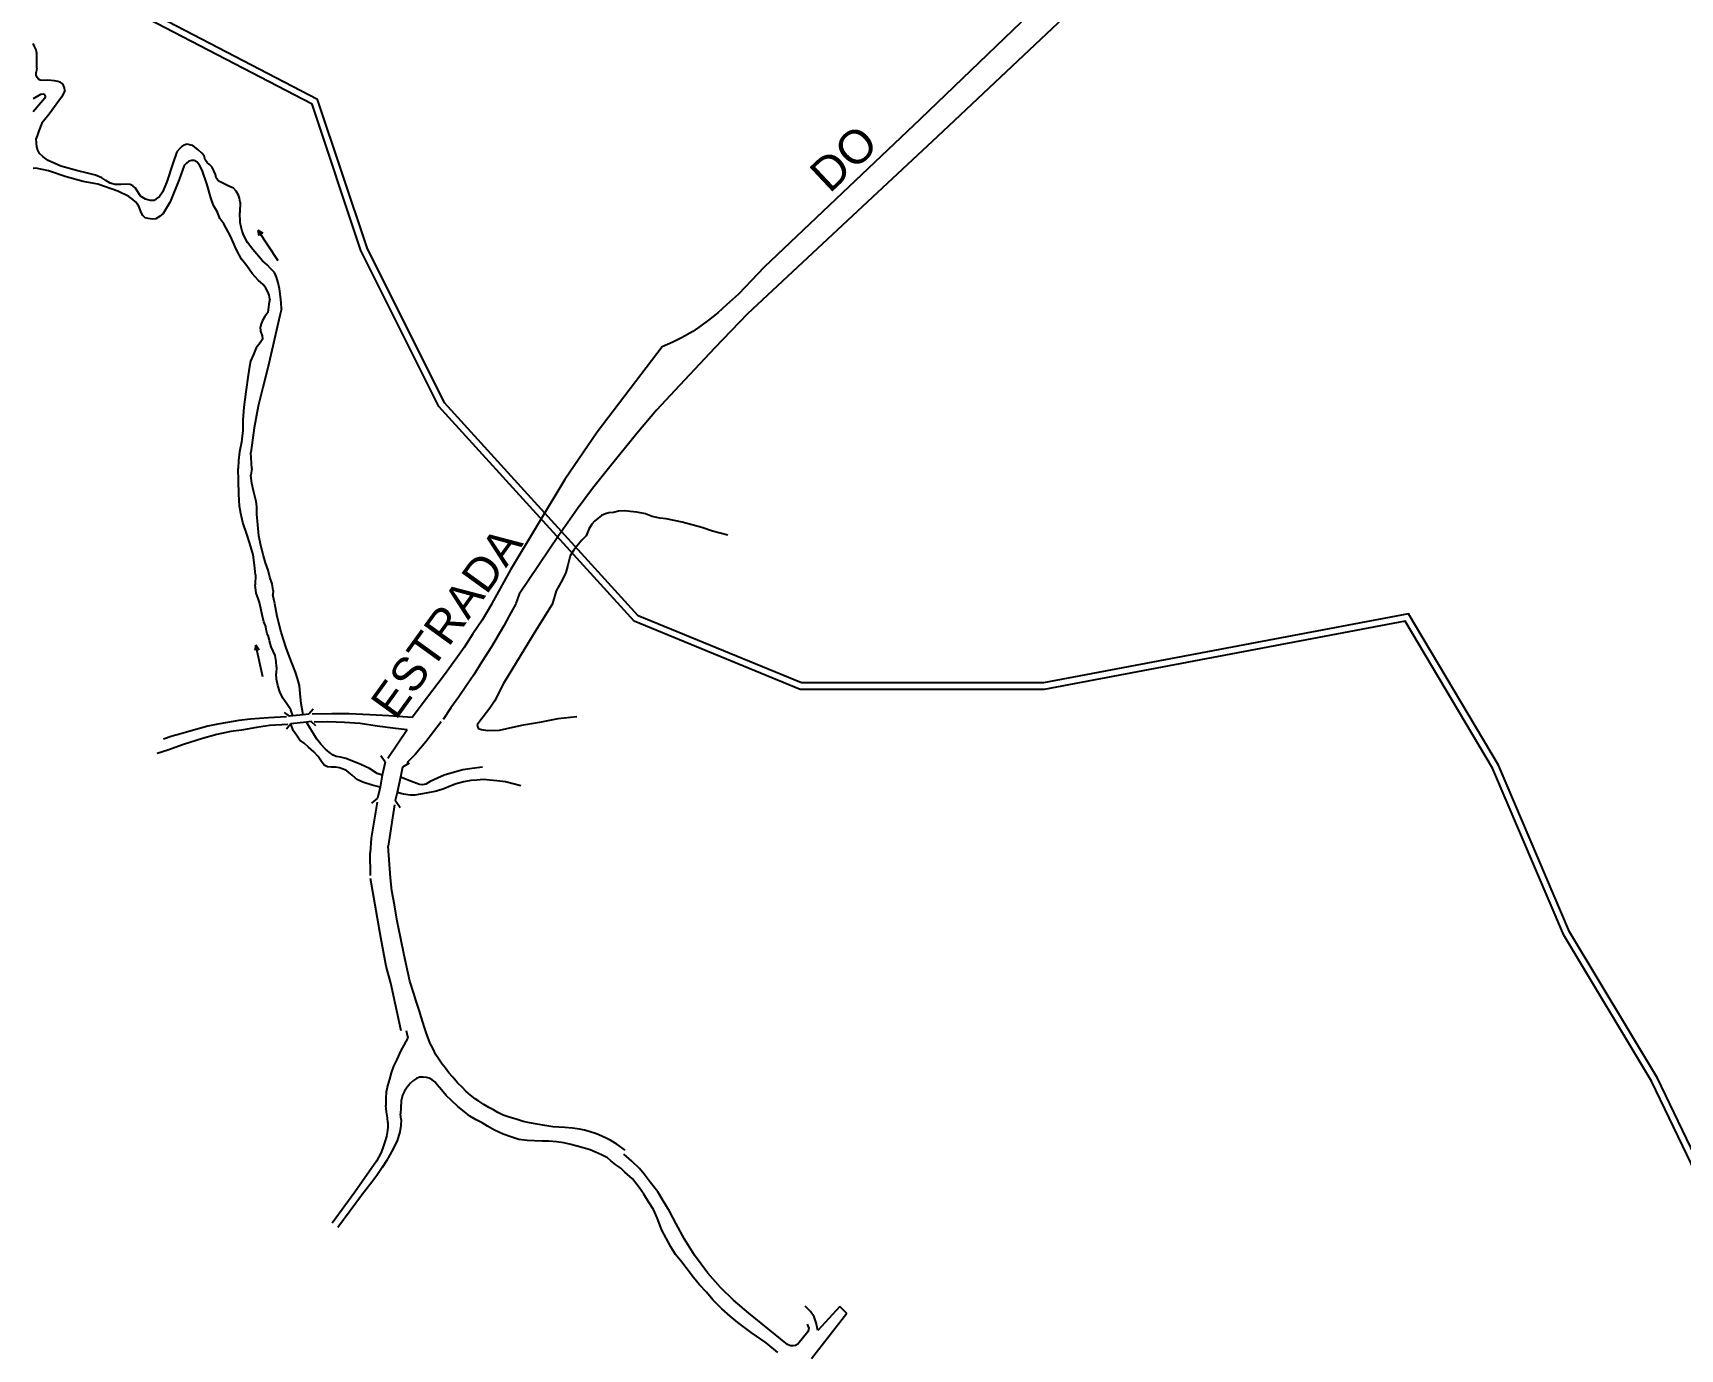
# Model space of a CAD drawing. Header units: millimetres. Extents: x 583 to 26013, y 350 to 21391.
# Drawn here: x 14091.2 to 14586.8, y 16659.7 to 17055.6 of the extents above; entities that cross this region are included whole.
import ezdxf

# ---------------------------------------------------------------- set-up
doc = ezdxf.new("R2010")
doc.units = ezdxf.units.MM
for name, color, linetype in [('105-QUADRAS_ESTRADAS', 80, 'Continuous'), ('110-CERCA_DE_ARAME', 10, 'Continuous'), ('115-PONTES_E_VIADUTO', 210, 'Continuous'), ('145-', 130, 'Continuous'), ('RIOS', 140, 'Continuous')]:
    doc.layers.add(name, color=color, linetype=linetype)
doc.styles.add('EU', font='arial.ttf', dxfattribs={"height": 10})

msp = doc.modelspace()

# ---------------------------------------------------------------- linework, layer by layer
at = {"layer": '105-QUADRAS_ESTRADAS', "color": 0, "linetype": 'Continuous'}
for p, q in [((14209.61551, 16855.40241), (14205.31551, 16849.70241)), ((14181.11551, 16850.80241), (14175.21551, 16850.70241)), ((14186.31551, 16850.80241), (14181.11551, 16850.80241)), ((14192.51551, 16850.50241), (14186.31551, 16850.80241)), ((14198.31551, 16850.20241), (14192.51551, 16850.50241)), ((14205.31551, 16849.70241), (14198.31551, 16850.20241)), ((14138.81551, 16845.70241), (14135.71551, 16844.80241)), ((14141.31551, 16846.40241), (14138.81551, 16845.70241)), ((14143.81551, 16847.10241), (14141.31551, 16846.40241)), ((14146.81551, 16847.70241), (14143.81551, 16847.10241)), ((14150.71551, 16845.50241), (14146.51551, 16844.60241)), ((14149.71551, 16848.20241), (14146.81551, 16847.70241)), ((14153.11551, 16848.80241), (14149.71551, 16848.20241)), ((14153.91551, 16845.90241), (14150.71551, 16845.50241)), ((14156.61551, 16849.20241), (14153.11551, 16848.80241)), ((14158.41551, 16846.70241), (14153.91551, 16845.90241)), ((14162.11551, 16849.60241), (14156.61551, 16849.20241)), ((14162.41551, 16847.30241), (14158.41551, 16846.70241)), ((14167.51551, 16849.90241), (14162.11551, 16849.60241)), ((14167.91551, 16847.60241), (14162.41551, 16847.30241)), ((14179.91551, 16848.40241), (14175.81551, 16848.30241)), ((14184.91551, 16848.20241), (14179.91551, 16848.40241)), ((14189.61551, 16847.90241), (14184.91551, 16848.20241)), ((14194.71551, 16847.10241), (14189.61551, 16847.90241)), ((14200.31551, 16846.40241), (14194.71551, 16847.10241)), ((14203.81551, 16846.00241), (14198.01551, 16837.30241)), ((14203.81551, 16846.00241), (14200.31551, 16846.40241)), ((14214.01551, 16848.40241), (14209.41551, 16842.40241)), ((14133.11551, 16844.10241), (14130.51551, 16843.20241)), ((14136.51551, 16841.60241), (14131.81551, 16839.90241)), ((14135.71551, 16844.80241), (14133.11551, 16844.10241)), ((14142.21551, 16843.40241), (14136.51551, 16841.60241)), ((14146.51551, 16844.60241), (14142.21551, 16843.40241)), ((14209.41551, 16842.40241), (14206.21551, 16838.50241)), ((14131.81551, 16839.90241), (14128.61551, 16838.80241)), ((14206.21551, 16838.50241), (14203.71551, 16836.00241)), ((14194.71551, 16824.20241), (14193.61551, 16817.60241)), ((14193.61551, 16817.60241), (14192.91551, 16813.40241)), ((14192.91551, 16813.40241), (14192.61551, 16809.00241)), ((14192.71551, 16802.20241), (14192.61551, 16809.00241)), ((14195.81551, 16783.50241), (14192.71551, 16801.20241)), ((14197.51551, 16774.90241), (14195.81551, 16783.50241)), ((14198.91551, 16769.80241), (14197.51551, 16774.90241)), ((14202.01551, 16755.40241), (14198.91551, 16769.80241)), ((14203.91551, 16753.10241), (14201.81551, 16749.30241)), ((14204.01551, 16753.60241), (14203.61551, 16755.40241)), ((14204.01551, 16753.60241), (14203.91551, 16753.10241)), ((14200.71551, 16746.80241), (14199.71551, 16744.80241)), ((14201.81551, 16749.30241), (14200.71551, 16746.80241)), ((14199.01551, 16742.80241), (14198.51551, 16740.90241)), ((14199.71551, 16744.80241), (14199.01551, 16742.80241)), ((14206.61551, 16741.10241), (14205.71551, 16740.50241)), ((14207.51551, 16741.50241), (14206.61551, 16741.10241)), ((14208.61551, 16741.50241), (14207.51551, 16741.50241)), ((14209.61551, 16741.40241), (14208.61551, 16741.50241)), ((14210.41551, 16741.20241), (14209.61551, 16741.40241)), ((14211.31551, 16740.70241), (14210.41551, 16741.20241)), ((14197.51551, 16737.00241), (14197.41551, 16735.20241)), ((14197.91551, 16738.90241), (14197.51551, 16737.00241)), ((14198.51551, 16740.90241), (14197.91551, 16738.90241)), ((14202.41551, 16736.10241), (14202.01551, 16734.40241)), ((14203.01551, 16737.30241), (14202.41551, 16736.10241)), ((14203.81551, 16738.50241), (14203.01551, 16737.30241)), ((14204.81551, 16739.70241), (14203.81551, 16738.50241)), ((14205.71551, 16740.50241), (14204.81551, 16739.70241)), ((14212.11551, 16740.10241), (14211.31551, 16740.70241)), ((14212.81551, 16739.20241), (14212.11551, 16740.10241)), ((14214.11551, 16737.70241), (14212.81551, 16739.20241)), ((14215.51551, 16736.00241), (14214.11551, 16737.70241)), ((14197.41551, 16735.20241), (14197.41551, 16733.00241)), ((14197.61551, 16731.10241), (14197.41551, 16733.00241)), ((14197.91551, 16729.30241), (14197.61551, 16731.10241)), ((14201.91551, 16732.30241), (14201.81551, 16730.50241)), ((14202.01551, 16734.40241), (14201.91551, 16732.30241)), ((14217.11551, 16734.50241), (14215.51551, 16736.00241)), ((14219.01551, 16732.70241), (14217.11551, 16734.50241)), ((14220.91551, 16731.20241), (14219.01551, 16732.70241)), ((14222.61551, 16729.80241), (14220.91551, 16731.20241)), ((14198.01551, 16726.30241), (14197.81551, 16724.80241)), ((14198.01551, 16727.80241), (14197.91551, 16729.30241)), ((14198.01551, 16727.80241), (14198.01551, 16726.30241)), ((14201.91551, 16726.90241), (14201.61551, 16725.00241)), ((14202.01551, 16728.80241), (14201.81551, 16730.50241)), ((14202.01551, 16728.80241), (14201.91551, 16726.90241)), ((14224.51551, 16728.70241), (14222.61551, 16729.80241)), ((14226.31551, 16727.70241), (14224.51551, 16728.70241)), ((14227.91551, 16726.70241), (14226.31551, 16727.70241)), ((14230.11551, 16725.50241), (14227.91551, 16726.70241)), ((14197.11551, 16722.00241), (14196.61551, 16720.50241)), ((14197.61551, 16723.60241), (14197.11551, 16722.00241)), ((14197.81551, 16724.80241), (14197.61551, 16723.60241)), ((14200.81551, 16722.30241), (14199.11551, 16719.00241)), ((14201.61551, 16725.00241), (14200.81551, 16722.30241)), ((14232.71551, 16724.30241), (14230.11551, 16725.50241)), ((14235.01551, 16723.50241), (14232.71551, 16724.30241)), ((14237.41551, 16722.70241), (14235.01551, 16723.50241)), ((14239.91551, 16722.40241), (14237.41551, 16722.70241)), ((14242.11551, 16722.30241), (14239.91551, 16722.40241)), ((14244.41551, 16722.20241), (14242.11551, 16722.30241)), ((14246.41551, 16722.20241), (14244.41551, 16722.20241)), ((14248.71551, 16722.00241), (14246.41551, 16722.20241)), ((14250.91551, 16721.70241), (14248.71551, 16722.00241)), ((14252.61551, 16721.30241), (14250.91551, 16721.70241)), ((14254.91551, 16720.70241), (14252.61551, 16721.30241)), ((14195.91551, 16718.80241), (14194.51551, 16716.20241)), ((14196.61551, 16720.50241), (14195.91551, 16718.80241)), ((14197.61551, 16716.30241), (14196.31551, 16714.30241)), ((14199.11551, 16719.00241), (14197.61551, 16716.30241)), ((14256.71551, 16720.20241), (14254.91551, 16720.70241)), ((14258.81551, 16719.60241), (14256.71551, 16720.20241)), ((14260.41551, 16718.90241), (14258.81551, 16719.60241)), ((14262.21551, 16718.10241), (14260.41551, 16718.90241)), ((14264.01551, 16717.20241), (14262.21551, 16718.10241)), ((14265.11551, 16716.30241), (14264.01551, 16717.20241)), ((14266.61551, 16715.10241), (14265.11551, 16716.30241)), ((14271.41551, 16716.20241), (14269.01551, 16718.30241)), ((14194.51551, 16716.20241), (14188.01551, 16706.90241)), ((14194.61551, 16711.90241), (14193.11551, 16709.90241)), ((14196.31551, 16714.30241), (14194.61551, 16711.90241)), ((14268.11551, 16714.10241), (14266.61551, 16715.10241)), ((14269.31551, 16712.90241), (14268.11551, 16714.10241)), ((14271.61551, 16710.90241), (14269.31551, 16712.90241)), ((14273.71551, 16714.00241), (14271.41551, 16716.20241)), ((14275.11551, 16712.30241), (14273.71551, 16714.00241)), ((14276.91551, 16709.90241), (14275.11551, 16712.30241)), ((14188.01551, 16706.90241), (14181.21551, 16697.60241)), ((14193.11551, 16709.90241), (14190.31551, 16706.30241)), ((14273.61551, 16708.30241), (14271.61551, 16710.90241)), ((14275.01551, 16706.30241), (14273.61551, 16708.30241)), ((14279.21551, 16707.00241), (14276.91551, 16709.90241)), ((14280.81551, 16704.30241), (14279.21551, 16707.00241)), ((14190.31551, 16706.30241), (14182.91551, 16696.30241)), ((14276.41551, 16704.00241), (14275.01551, 16706.30241)), ((14277.91551, 16701.70241), (14276.41551, 16704.00241)), ((14279.01551, 16699.20241), (14277.91551, 16701.70241)), ((14282.71551, 16701.20241), (14280.81551, 16704.30241)), ((14280.41551, 16695.50241), (14279.01551, 16699.20241)), ((14284.71551, 16697.40241), (14282.71551, 16701.20241)), ((14287.21551, 16692.80241), (14284.71551, 16697.40241)), ((14281.71551, 16693.10241), (14280.41551, 16695.50241)), ((14283.11551, 16690.40241), (14281.71551, 16693.10241)), ((14290.21551, 16687.90241), (14287.21551, 16692.80241)), ((14284.51551, 16688.10241), (14283.11551, 16690.40241)), ((14286.41551, 16685.80241), (14284.51551, 16688.10241)), ((14294.21551, 16682.50241), (14290.21551, 16687.90241)), ((14288.01551, 16683.70241), (14286.41551, 16685.80241)), ((14289.91551, 16681.20241), (14288.01551, 16683.70241)), ((14298.01551, 16678.20241), (14294.21551, 16682.50241)), ((14291.71551, 16679.00241), (14289.91551, 16681.20241)), ((14293.81551, 16676.80241), (14291.71551, 16679.00241)), ((14295.71551, 16674.50241), (14293.81551, 16676.80241)), ((14302.01551, 16674.40241), (14298.01551, 16678.20241)), ((14298.51551, 16671.80241), (14295.71551, 16674.50241)), ((14301.01551, 16669.60241), (14298.51551, 16671.80241)), ((14306.61551, 16670.50241), (14302.01551, 16674.40241)), ((14325.11551, 16671.00241), (14323.51551, 16672.60241)), ((14334.01551, 16672.50241), (14327.31551, 16665.30241)), ((14336.11551, 16670.40241), (14334.01551, 16672.50241)), ((14303.31551, 16667.70241), (14301.01551, 16669.60241)), ((14307.31551, 16664.70241), (14303.31551, 16667.70241)), ((14318.21551, 16661.10241), (14306.61551, 16670.50241)), ((14324.61551, 16666.20241), (14324.21551, 16667.20241)), ((14326.21551, 16669.40241), (14325.11551, 16671.00241)), ((14336.11551, 16670.40241), (14325.41551, 16656.80241)), ((14326.81551, 16667.60241), (14326.21551, 16669.40241)), ((14327.31551, 16665.30241), (14326.81551, 16667.60241)), ((14311.81551, 16661.60241), (14307.31551, 16664.70241)), ((14324.31551, 16664.90241), (14321.31551, 16661.20241)), ((14324.51551, 16665.50241), (14324.31551, 16664.90241)), ((14324.61551, 16666.20241), (14324.51551, 16665.50241)), ((14315.31551, 16658.70241), (14311.81551, 16661.60241)), ((14319.11551, 16660.70241), (14318.21551, 16661.10241)), ((14319.91551, 16660.70241), (14319.11551, 16660.70241)), ((14320.61551, 16660.80241), (14319.91551, 16660.70241)), ((14321.31551, 16661.20241), (14320.61551, 16660.80241))]:
    msp.add_line(p, q, dxfattribs=at)
at = {"layer": '110-CERCA_DE_ARAME', "color": 0, "linetype": 'Continuous'}
for p, q in [((14423.71551, 17081.30241), (14363.21551, 17024.40241)), ((14388.51551, 17058.80241), (14358.11551, 17029.70241)), ((14358.11551, 17029.70241), (14311.21551, 16985.10241)), ((14363.21551, 17024.40241), (14306.21551, 16971.10241)), ((14311.21551, 16985.10241), (14303.51551, 16977.00241)), ((14303.51551, 16977.00241), (14299.91551, 16973.80241)), ((14294.41551, 16969.20241), (14292.11551, 16967.50241)), ((14297.21551, 16971.40241), (14294.41551, 16969.20241)), ((14306.21551, 16971.10241), (14296.21551, 16960.80241)), ((14299.91551, 16973.80241), (14297.21551, 16971.40241)), ((14289.71551, 16965.80241), (14286.31551, 16963.90241)), ((14292.11551, 16967.50241), (14289.71551, 16965.80241)), ((14280.51551, 16961.20241), (14260.91551, 16935.50241)), ((14283.71551, 16962.60241), (14280.51551, 16961.20241)), ((14286.31551, 16963.90241), (14283.71551, 16962.60241)), ((14296.21551, 16960.80241), (14284.31551, 16948.00241)), ((14284.31551, 16948.00241), (14278.81551, 16942.10241)), ((14278.81551, 16942.10241), (14272.91551, 16935.10241)), ((14260.91551, 16935.50241), (14251.21551, 16921.30241)), ((14272.91551, 16935.10241), (14264.81551, 16925.10241)), ((14264.81551, 16925.10241), (14259.51551, 16918.60241)), ((14251.21551, 16921.30241), (14234.91551, 16894.10241)), ((14259.51551, 16918.60241), (14254.91551, 16912.30241)), ((14254.91551, 16912.30241), (14249.31551, 16904.30241)), ((14249.31551, 16904.30241), (14237.51551, 16886.80241)), ((14234.91551, 16894.10241), (14229.21551, 16884.00241)), ((14237.51551, 16886.80241), (14236.51551, 16884.00241)), ((14229.21551, 16883.90241), (14226.31551, 16879.00241)), ((14229.21551, 16884.00241), (14229.21551, 16884.00241)), ((14234.51551, 16880.30241), (14232.91551, 16877.30241)), ((14236.51551, 16883.90241), (14234.51551, 16880.30241)), ((14236.51551, 16884.00241), (14236.51551, 16884.00241)), ((14226.31551, 16879.00241), (14223.51551, 16874.80241)), ((14232.91551, 16877.30241), (14229.11551, 16870.90241)), ((14220.91551, 16870.70241), (14218.41551, 16867.20241)), ((14223.51551, 16874.80241), (14220.91551, 16870.70241)), ((14229.11551, 16870.90241), (14226.21551, 16866.40241)), ((14218.41551, 16867.20241), (14215.01551, 16862.50241)), ((14226.21551, 16866.40241), (14223.81551, 16862.50241)), ((14215.01551, 16862.50241), (14209.61551, 16855.40241)), ((14223.81551, 16862.50241), (14221.61551, 16859.30241)), ((14219.31551, 16855.90241), (14216.91551, 16852.60241)), ((14221.61551, 16859.30241), (14219.31551, 16855.90241)), ((14216.91551, 16852.60241), (14214.61551, 16849.10241)), ((14200.01551, 16823.40241), (14198.11551, 16811.00241)), ((14198.81551, 16801.40241), (14198.11551, 16811.00241)), ((14199.21551, 16797.50241), (14198.81551, 16801.40241)), ((14200.01551, 16793.30241), (14199.21551, 16797.50241)), ((14200.81551, 16788.40241), (14200.01551, 16793.30241)), ((14201.81551, 16783.60241), (14200.81551, 16788.40241)), ((14202.91551, 16778.20241), (14201.81551, 16783.60241)), ((14204.61551, 16770.40241), (14202.91551, 16778.20241)), ((14205.81551, 16766.70241), (14204.61551, 16770.40241)), ((14206.51551, 16764.30241), (14205.81551, 16766.70241)), ((14207.41551, 16761.60241), (14206.51551, 16764.30241)), ((14208.11551, 16759.30241), (14207.41551, 16761.60241)), ((14208.91551, 16756.70241), (14208.11551, 16759.30241)), ((14209.71551, 16754.30241), (14208.91551, 16756.70241)), ((14210.71551, 16751.60241), (14209.71551, 16754.30241)), ((14211.51551, 16750.20241), (14210.71551, 16751.60241)), ((14212.41551, 16748.20241), (14211.51551, 16750.20241)), ((14213.31551, 16746.90241), (14212.41551, 16748.20241)), ((14214.31551, 16745.40241), (14213.31551, 16746.90241)), ((14215.31551, 16744.20241), (14214.31551, 16745.40241)), ((14216.31551, 16742.80241), (14215.31551, 16744.20241)), ((14217.51551, 16741.50241), (14216.31551, 16742.80241)), ((14218.91551, 16739.80241), (14217.51551, 16741.50241)), ((14220.41551, 16738.40241), (14218.91551, 16739.80241)), ((14221.41551, 16737.30241), (14220.41551, 16738.40241)), ((14222.81551, 16736.10241), (14221.41551, 16737.30241)), ((14224.21551, 16735.00241), (14222.81551, 16736.10241)), ((14225.31551, 16734.30241), (14224.21551, 16735.00241)), ((14226.81551, 16733.30241), (14225.31551, 16734.30241)), ((14228.31551, 16732.40241), (14226.81551, 16733.30241)), ((14229.71551, 16731.70241), (14228.31551, 16732.40241)), ((14231.11551, 16730.90241), (14229.71551, 16731.70241)), ((14232.71551, 16730.10241), (14231.11551, 16730.90241)), ((14234.81551, 16729.40241), (14232.71551, 16730.10241)), ((14236.61551, 16728.90241), (14234.81551, 16729.40241)), ((14238.71551, 16728.20241), (14236.61551, 16728.90241)), ((14240.61551, 16727.70241), (14238.71551, 16728.20241)), ((14242.91551, 16727.30241), (14240.61551, 16727.70241)), ((14245.21551, 16726.90241), (14242.91551, 16727.30241)), ((14247.61551, 16726.50241), (14245.21551, 16726.90241)), ((14249.41551, 16726.40241), (14247.61551, 16726.50241)), ((14251.21551, 16726.30241), (14249.41551, 16726.40241)), ((14253.51551, 16726.10241), (14251.21551, 16726.30241)), ((14255.61551, 16725.80241), (14253.51551, 16726.10241)), ((14257.11551, 16725.50241), (14255.61551, 16725.80241)), ((14258.81551, 16725.00241), (14257.11551, 16725.50241)), ((14260.71551, 16724.40241), (14258.81551, 16725.00241)), ((14262.31551, 16723.70241), (14260.71551, 16724.40241)), ((14263.81551, 16723.00241), (14262.31551, 16723.70241)), ((14265.11551, 16722.40241), (14263.81551, 16723.00241)), ((14266.91551, 16721.30241), (14265.11551, 16722.40241)), ((14269.41551, 16719.50241), (14266.91551, 16721.30241))]:
    msp.add_line(p, q, dxfattribs=at)
at = {"layer": '115-PONTES_E_VIADUTO', "color": 0, "linetype": 'Continuous'}
for p, q in [((14168.41551, 16850.10241), (14166.91551, 16851.20241)), ((14169.41551, 16850.20241), (14168.41551, 16850.10241)), ((14172.51551, 16850.50241), (14169.41551, 16850.20241)), ((14174.21551, 16850.70241), (14172.51551, 16850.50241)), ((14175.51551, 16852.20241), (14174.21551, 16850.70241)), ((14168.81551, 16847.80241), (14167.51551, 16846.20241)), ((14173.51551, 16848.30241), (14168.81551, 16847.80241)), ((14174.91551, 16848.50241), (14173.51551, 16848.30241)), ((14176.31551, 16847.20241), (14174.91551, 16848.50241)), ((14197.21551, 16836.20241), (14195.81551, 16838.10241)), ((14197.21551, 16836.20241), (14196.31551, 16832.30241)), ((14204.41551, 16835.90241), (14202.41551, 16834.70241)), ((14196.31551, 16832.30241), (14195.61551, 16828.70241)), ((14201.81551, 16831.70241), (14200.81551, 16827.10241)), ((14202.41551, 16834.70241), (14201.81551, 16831.70241)), ((14194.81551, 16825.40241), (14193.01551, 16823.90241)), ((14195.61551, 16828.70241), (14194.81551, 16825.40241)), ((14200.81551, 16827.10241), (14200.21551, 16824.70241)), ((14201.71551, 16822.50241), (14200.21551, 16824.70241))]:
    msp.add_line(p, q, dxfattribs=at)
at = {"layer": '145-', "color": 0, "linetype": 'Continuous'}
for p, q in [((14091.21551, 17052.40241), (14091.21551, 17052.40241)), ((14091.61551, 17051.50241), (14091.21551, 17052.40241)), ((14092.11551, 17050.50241), (14091.61551, 17051.50241)), ((14092.31551, 17049.40241), (14092.11551, 17050.50241)), ((14092.31551, 17045.00241), (14092.31551, 17049.40241)), ((14092.31551, 17045.00241), (14092.11551, 17043.80241)), ((14092.11551, 17042.90241), (14092.11551, 17043.80241)), ((14092.41551, 17042.20241), (14092.11551, 17042.90241)), ((14092.81551, 17041.70241), (14092.41551, 17042.20241)), ((14093.31551, 17041.40241), (14092.81551, 17041.70241)), ((14094.31551, 17041.30241), (14093.31551, 17041.40241)), ((14095.71551, 17041.40241), (14094.31551, 17041.30241)), ((14097.71551, 17041.20241), (14095.71551, 17041.40241)), ((14098.71551, 17041.00241), (14097.71551, 17041.20241)), ((14099.41551, 17040.80241), (14098.71551, 17041.00241)), ((14100.01551, 17040.40241), (14099.41551, 17040.80241)), ((14100.41551, 17039.80241), (14100.01551, 17040.40241)), ((14100.71551, 17039.10241), (14100.41551, 17039.80241)), ((14100.81551, 17038.30241), (14100.71551, 17039.10241)), ((14093.41551, 17037.10241), (14091.21551, 17035.80241)), ((14091.21551, 17035.80241), (14091.21551, 17035.80241)), ((14094.21551, 17035.30241), (14091.21551, 17031.90241)), ((14094.31551, 17037.20241), (14093.41551, 17037.10241)), ((14094.71551, 17035.90241), (14094.21551, 17035.30241)), ((14094.81551, 17037.00241), (14094.31551, 17037.20241)), ((14095.01551, 17036.60241), (14094.71551, 17035.90241)), ((14095.01551, 17036.60241), (14094.81551, 17037.00241)), ((14099.81551, 17036.30241), (14096.11551, 17031.20241)), ((14100.31551, 17037.20241), (14099.81551, 17036.30241)), ((14100.81551, 17038.30241), (14100.31551, 17037.20241)), ((14091.21551, 17031.90241), (14091.21551, 17031.90241)), ((14093.91551, 17028.50241), (14092.91551, 17026.20241)), ((14096.11551, 17031.20241), (14093.91551, 17028.50241)), ((14092.51551, 17025.00241), (14092.11551, 17023.80241)), ((14092.21551, 17022.40241), (14092.11551, 17023.80241)), ((14092.91551, 17026.20241), (14092.51551, 17025.00241)), ((14092.31551, 17021.30241), (14092.21551, 17022.40241)), ((14092.61551, 17020.30241), (14092.31551, 17021.30241)), ((14093.11551, 17019.30241), (14092.61551, 17020.30241)), ((14094.31551, 17018.30241), (14093.11551, 17019.30241)), ((14134.51551, 17019.80241), (14133.31551, 17016.30241)), ((14135.41551, 17020.80241), (14134.51551, 17019.80241)), ((14136.01551, 17021.40241), (14135.41551, 17020.80241)), ((14136.71551, 17021.80241), (14136.01551, 17021.40241)), ((14137.61551, 17022.10241), (14136.71551, 17021.80241)), ((14138.31551, 17021.90241), (14137.61551, 17022.10241)), ((14139.31551, 17021.70241), (14138.31551, 17021.90241)), ((14140.91551, 17020.40241), (14139.31551, 17021.70241)), ((14142.01551, 17019.40241), (14140.91551, 17020.40241)), ((14142.71551, 17018.60241), (14142.01551, 17019.40241)), ((14143.01551, 17017.40241), (14142.71551, 17018.60241)), ((14092.01551, 17014.90241), (14091.21551, 17014.80241)), ((14091.21551, 17014.80241), (14091.21551, 17014.80241)), ((14095.91551, 17014.10241), (14092.01551, 17014.90241)), ((14095.81551, 17017.20241), (14094.31551, 17018.30241)), ((14099.61551, 17015.50241), (14095.81551, 17017.20241)), ((14101.21551, 17012.30241), (14095.91551, 17014.10241)), ((14104.71551, 17014.10241), (14099.61551, 17015.50241)), ((14107.61551, 17013.40241), (14104.71551, 17014.10241)), ((14133.31551, 17016.30241), (14131.51551, 17010.80241)), ((14136.71551, 17015.70241), (14135.21551, 17011.50241)), ((14137.41551, 17016.40241), (14136.71551, 17015.70241)), ((14138.11551, 17017.00241), (14137.41551, 17016.40241)), ((14138.91551, 17017.20241), (14138.11551, 17017.00241)), ((14139.71551, 17017.20241), (14138.91551, 17017.20241)), ((14140.61551, 17016.70241), (14139.71551, 17017.20241)), ((14141.31551, 17015.80241), (14140.61551, 17016.70241)), ((14142.11551, 17014.30241), (14141.31551, 17015.80241)), ((14143.61551, 17009.90241), (14142.11551, 17014.30241)), ((14143.61551, 17016.60241), (14143.01551, 17017.40241)), ((14144.31551, 17016.00241), (14143.61551, 17016.60241)), ((14145.11551, 17015.20241), (14144.31551, 17016.00241)), ((14146.11551, 17013.00241), (14145.11551, 17015.20241)), ((14106.31551, 17010.90241), (14101.21551, 17012.30241)), ((14110.71551, 17010.10241), (14106.31551, 17010.90241)), ((14110.01551, 17012.80241), (14107.61551, 17013.40241)), ((14111.91551, 17012.00241), (14110.01551, 17012.80241)), ((14116.71551, 17008.00241), (14110.71551, 17010.10241)), ((14113.11551, 17011.20241), (14111.91551, 17012.00241)), ((14114.41551, 17010.40241), (14113.11551, 17011.20241)), ((14115.91551, 17010.00241), (14114.41551, 17010.40241)), ((14117.71551, 17010.00241), (14115.91551, 17010.00241)), ((14119.31551, 17010.10241), (14117.71551, 17010.00241)), ((14120.41551, 17010.00241), (14119.31551, 17010.10241)), ((14121.21551, 17009.60241), (14120.41551, 17010.00241)), ((14122.01551, 17008.90241), (14121.21551, 17009.60241)), ((14122.71551, 17007.80241), (14122.01551, 17008.90241)), ((14131.51551, 17010.80241), (14130.21551, 17007.70241)), ((14135.21551, 17011.50241), (14132.51551, 17004.80241)), ((14144.71551, 17006.00241), (14143.61551, 17009.90241)), ((14146.31551, 17012.00241), (14146.11551, 17013.00241)), ((14146.81551, 17011.30241), (14146.31551, 17012.00241)), ((14147.31551, 17010.90241), (14146.81551, 17011.30241)), ((14150.11551, 17009.50241), (14147.31551, 17010.90241)), ((14151.51551, 17008.90241), (14150.11551, 17009.50241)), ((14152.31551, 17008.00241), (14151.51551, 17008.90241)), ((14120.01551, 17006.40241), (14116.71551, 17008.00241)), ((14121.21551, 17005.50241), (14120.01551, 17006.40241)), ((14122.01551, 17004.80241), (14121.21551, 17005.50241)), ((14122.61551, 17004.10241), (14122.01551, 17004.80241)), ((14123.11551, 17003.30241), (14122.61551, 17004.10241)), ((14123.51551, 17006.50241), (14122.71551, 17007.80241)), ((14125.01551, 17005.60241), (14123.51551, 17006.50241)), ((14126.41551, 17005.20241), (14125.01551, 17005.60241)), ((14127.61551, 17005.20241), (14126.41551, 17005.20241)), ((14128.31551, 17005.70241), (14127.61551, 17005.20241)), ((14129.31551, 17006.40241), (14128.31551, 17005.70241)), ((14130.21551, 17007.70241), (14129.31551, 17006.40241)), ((14132.51551, 17004.80241), (14130.41551, 17001.30241)), ((14145.51551, 17003.70241), (14144.71551, 17006.00241)), ((14146.71551, 17001.70241), (14145.51551, 17003.70241)), ((14153.01551, 17006.80241), (14152.31551, 17008.00241)), ((14153.31551, 17005.90241), (14153.01551, 17006.80241)), ((14153.51551, 17004.70241), (14153.31551, 17005.90241)), ((14153.51551, 17004.70241), (14153.41551, 17001.60241)), ((14123.41551, 17002.40241), (14123.11551, 17003.30241)), ((14123.81551, 17001.40241), (14123.41551, 17002.40241)), ((14124.21551, 17000.70241), (14123.81551, 17001.40241)), ((14124.91551, 17000.00241), (14124.21551, 17000.70241)), ((14125.81551, 16999.80241), (14124.91551, 17000.00241)), ((14127.01551, 16999.60241), (14125.81551, 16999.80241)), ((14128.21551, 16999.70241), (14127.01551, 16999.60241)), ((14129.31551, 17000.40241), (14128.21551, 16999.70241)), ((14130.41551, 17001.30241), (14129.31551, 17000.40241)), ((14147.41551, 16999.80241), (14146.71551, 17001.70241)), ((14148.61551, 16998.20241), (14147.41551, 16999.80241)), ((14153.51551, 16998.60241), (14153.41551, 17001.60241)), ((14150.61551, 16994.50241), (14148.61551, 16998.20241)), ((14152.41551, 16990.40241), (14150.61551, 16994.50241)), ((14153.81551, 16997.20241), (14153.51551, 16998.60241)), ((14154.11551, 16996.00241), (14153.81551, 16997.20241)), ((14154.61551, 16994.70241), (14154.11551, 16996.00241)), ((14155.71551, 16992.60241), (14154.61551, 16994.70241)), ((14165.01551, 16987.00241), (14158.91551, 16996.20241)), ((14159.21551, 16994.60241), (14158.91551, 16996.20241)), ((14160.41551, 16995.30241), (14158.91551, 16996.20241)), ((14153.91551, 16987.60241), (14152.41551, 16990.40241)), ((14157.31551, 16990.50241), (14155.71551, 16992.60241)), ((14160.21551, 16987.00241), (14157.31551, 16990.50241)), ((14155.51551, 16985.50241), (14153.91551, 16987.60241)), ((14157.11551, 16983.20241), (14155.51551, 16985.50241)), ((14161.61551, 16985.80241), (14160.21551, 16987.00241)), ((14162.81551, 16984.60241), (14161.61551, 16985.80241)), ((14163.91551, 16983.50241), (14162.81551, 16984.60241)), ((14158.91551, 16981.20241), (14157.11551, 16983.20241)), ((14160.41551, 16979.90241), (14158.91551, 16981.20241)), ((14161.21551, 16978.80241), (14160.41551, 16979.90241)), ((14164.51551, 16982.10241), (14163.91551, 16983.50241)), ((14165.01551, 16980.40241), (14164.51551, 16982.10241)), ((14165.41551, 16978.60241), (14165.01551, 16980.40241)), ((14161.81551, 16977.70241), (14161.21551, 16978.80241)), ((14162.31551, 16976.70241), (14161.81551, 16977.70241)), ((14162.21551, 16974.00241), (14161.81551, 16971.50241)), ((14162.51551, 16975.50241), (14162.21551, 16974.00241)), ((14162.51551, 16975.50241), (14162.31551, 16976.70241)), ((14165.71551, 16976.30241), (14165.41551, 16978.60241)), ((14165.91551, 16974.40241), (14165.71551, 16976.30241)), ((14166.01551, 16972.60241), (14165.91551, 16974.40241)), ((14160.21551, 16969.10241), (14159.81551, 16968.10241)), ((14160.91551, 16970.30241), (14160.21551, 16969.10241)), ((14161.81551, 16971.50241), (14160.91551, 16970.30241)), ((14165.51551, 16970.60241), (14165.01551, 16968.40241)), ((14166.01551, 16972.60241), (14165.51551, 16970.60241)), ((14159.81551, 16968.10241), (14159.61551, 16967.20241)), ((14159.71551, 16965.90241), (14159.61551, 16967.20241)), ((14160.21551, 16964.50241), (14159.71551, 16965.90241)), ((14160.31551, 16963.60241), (14160.21551, 16964.50241)), ((14165.01551, 16968.40241), (14161.91551, 16955.30241)), ((14158.31551, 16960.90241), (14157.51551, 16958.90241)), ((14159.51551, 16962.40241), (14158.31551, 16960.90241)), ((14160.31551, 16963.60241), (14159.51551, 16962.40241)), ((14156.31551, 16955.30241), (14155.91551, 16952.70241)), ((14156.61551, 16956.90241), (14156.31551, 16955.30241)), ((14157.51551, 16958.90241), (14156.61551, 16956.90241)), ((14161.91551, 16955.30241), (14160.31551, 16948.90241)), ((14155.91551, 16952.70241), (14155.21551, 16947.60241)), ((14155.21551, 16947.60241), (14154.61551, 16943.00241)), ((14160.31551, 16948.90241), (14158.91551, 16943.30241)), ((14154.61551, 16943.00241), (14154.31551, 16939.10241)), ((14158.91551, 16943.30241), (14157.71551, 16936.80241)), ((14154.31551, 16936.00241), (14153.91551, 16932.50241)), ((14154.31551, 16939.10241), (14154.31551, 16936.00241)), ((14157.71551, 16936.80241), (14156.71551, 16929.40241)), ((14153.31551, 16929.60241), (14153.01551, 16927.00241)), ((14153.91551, 16932.50241), (14153.31551, 16929.60241)), ((14157.01551, 16924.60241), (14156.71551, 16929.40241)), ((14153.01551, 16927.00241), (14152.91551, 16924.60241)), ((14153.01551, 16921.00241), (14152.91551, 16924.60241)), ((14157.01551, 16924.60241), (14156.71551, 16922.60241)), ((14153.11551, 16916.90241), (14153.01551, 16921.00241)), ((14157.01551, 16920.10241), (14156.71551, 16922.60241)), ((14157.61551, 16917.50241), (14157.01551, 16920.10241)), ((14153.31551, 16913.30241), (14153.11551, 16916.90241)), ((14158.31551, 16914.70241), (14157.61551, 16917.50241)), ((14158.51551, 16913.20241), (14158.31551, 16914.70241)), ((14153.71551, 16911.00241), (14153.31551, 16913.30241)), ((14154.31551, 16908.30241), (14153.71551, 16911.00241)), ((14158.51551, 16910.80241), (14158.51551, 16913.20241)), ((14158.81551, 16907.60241), (14158.51551, 16910.80241)), ((14261.21551, 16909.60241), (14260.11551, 16908.70241)), ((14262.21551, 16910.40241), (14261.21551, 16909.60241)), ((14263.41551, 16910.90241), (14262.21551, 16910.40241)), ((14264.51551, 16911.20241), (14263.41551, 16910.90241)), ((14265.91551, 16911.30241), (14264.51551, 16911.20241)), ((14267.41551, 16911.70241), (14265.91551, 16911.30241)), ((14269.31551, 16911.80241), (14267.41551, 16911.70241)), ((14270.91551, 16911.60241), (14269.31551, 16911.80241)), ((14272.91551, 16911.40241), (14270.91551, 16911.60241)), ((14275.51551, 16910.90241), (14272.91551, 16911.40241)), ((14277.51551, 16910.10241), (14275.51551, 16910.90241)), ((14279.81551, 16909.60241), (14277.51551, 16910.10241)), ((14281.71551, 16909.40241), (14279.81551, 16909.60241)), ((14155.51551, 16904.80241), (14154.31551, 16908.30241)), ((14156.41551, 16902.00241), (14155.51551, 16904.80241)), ((14159.11551, 16904.30241), (14158.81551, 16907.60241)), ((14258.41551, 16906.30241), (14257.61551, 16904.30241)), ((14259.31551, 16907.80241), (14258.41551, 16906.30241)), ((14260.11551, 16908.70241), (14259.31551, 16907.80241)), ((14286.51551, 16908.40241), (14281.71551, 16909.40241)), ((14292.41551, 16906.80241), (14286.51551, 16908.40241)), ((14295.61551, 16905.70241), (14292.41551, 16906.80241)), ((14300.31551, 16904.50241), (14295.61551, 16905.70241)), ((14157.41551, 16898.60241), (14156.41551, 16902.00241)), ((14159.71551, 16901.40241), (14159.11551, 16904.30241)), ((14160.51551, 16898.30241), (14159.71551, 16901.40241)), ((14253.81551, 16899.90241), (14252.81551, 16898.30241)), ((14254.81551, 16901.20241), (14253.81551, 16899.90241)), ((14256.31551, 16903.00241), (14254.81551, 16901.20241)), ((14257.61551, 16904.30241), (14256.31551, 16903.00241)), ((14157.81551, 16895.50241), (14157.41551, 16898.60241)), ((14158.11551, 16892.60241), (14157.81551, 16895.50241)), ((14161.11551, 16896.20241), (14160.51551, 16898.30241)), ((14161.91551, 16894.00241), (14161.11551, 16896.20241)), ((14252.11551, 16895.50241), (14251.51551, 16893.30241)), ((14252.81551, 16898.30241), (14252.11551, 16895.50241)), ((14158.11551, 16892.60241), (14158.01551, 16889.60241)), ((14162.51551, 16891.90241), (14161.91551, 16894.00241)), ((14163.21551, 16889.90241), (14162.51551, 16891.90241)), ((14163.51551, 16887.90241), (14163.21551, 16889.90241)), ((14250.41551, 16891.00241), (14248.61551, 16887.80241)), ((14251.51551, 16893.30241), (14250.41551, 16891.00241)), ((14158.31551, 16887.10241), (14158.01551, 16889.60241)), ((14158.91551, 16885.50241), (14158.31551, 16887.10241)), ((14159.41551, 16884.00241), (14158.91551, 16885.50241)), ((14163.51551, 16887.90241), (14163.41551, 16886.60241)), ((14164.01551, 16884.00241), (14163.41551, 16886.60241)), ((14248.61551, 16887.80241), (14247.51551, 16884.00241)), ((14159.41551, 16884.00241), (14159.41551, 16884.00241)), ((14160.11551, 16880.60241), (14159.41551, 16883.90241)), ((14160.61551, 16878.50241), (14160.11551, 16880.60241)), ((14164.01551, 16884.00241), (14164.01551, 16884.00241)), ((14164.71551, 16880.10241), (14164.01551, 16883.90241)), ((14165.91551, 16875.30241), (14164.71551, 16880.10241)), ((14247.51551, 16883.90241), (14242.81551, 16876.40241)), ((14247.51551, 16884.00241), (14247.51551, 16884.00241)), ((14161.21551, 16877.10241), (14160.61551, 16878.50241)), ((14161.31551, 16876.20241), (14161.21551, 16877.10241)), ((14161.61551, 16874.90241), (14161.31551, 16876.20241)), ((14162.11551, 16874.00241), (14161.61551, 16874.90241)), ((14167.41551, 16870.60241), (14165.91551, 16875.30241)), ((14242.81551, 16876.40241), (14232.81551, 16859.90241)), ((14158.21551, 16871.40241), (14157.91551, 16869.80241)), ((14160.31551, 16861.90241), (14158.21551, 16871.40241)), ((14159.21551, 16869.90241), (14158.21551, 16871.40241)), ((14162.41551, 16872.70241), (14162.11551, 16874.00241)), ((14162.91551, 16870.90241), (14162.41551, 16872.70241)), ((14164.11551, 16868.30241), (14162.91551, 16870.90241)), ((14168.41551, 16867.90241), (14167.41551, 16870.60241)), ((14164.41551, 16866.50241), (14164.11551, 16868.30241)), ((14164.51551, 16864.90241), (14164.41551, 16866.50241)), ((14169.31551, 16865.60241), (14168.41551, 16867.90241)), ((14170.21551, 16863.30241), (14169.31551, 16865.60241)), ((14164.51551, 16864.90241), (14164.41551, 16862.90241)), ((14164.51551, 16861.20241), (14164.41551, 16862.90241)), ((14164.91551, 16859.30241), (14164.51551, 16861.20241)), ((14170.81551, 16861.40241), (14170.21551, 16863.30241)), ((14171.41551, 16859.30241), (14170.81551, 16861.40241)), ((14165.51551, 16857.40241), (14164.91551, 16859.30241)), ((14166.41551, 16855.50241), (14165.51551, 16857.40241)), ((14167.61551, 16853.80241), (14166.41551, 16855.50241)), ((14171.61551, 16856.80241), (14171.41551, 16859.30241)), ((14171.91551, 16853.90241), (14171.61551, 16856.80241)), ((14232.81551, 16859.90241), (14230.01551, 16854.60241)), ((14168.81551, 16852.00241), (14167.61551, 16853.80241)), ((14169.41551, 16850.20241), (14168.81551, 16852.00241)), ((14172.51551, 16850.50241), (14171.91551, 16853.90241)), ((14228.61551, 16852.50241), (14225.31551, 16848.20241)), ((14230.01551, 16854.60241), (14228.61551, 16852.50241)), ((14169.51551, 16845.80241), (14168.81551, 16847.80241)), ((14170.51551, 16844.40241), (14169.51551, 16845.80241)), ((14174.71551, 16846.30241), (14173.51551, 16848.30241)), ((14175.71551, 16844.70241), (14174.71551, 16846.30241)), ((14225.31551, 16848.20241), (14224.91551, 16847.60241)), ((14225.01551, 16846.90241), (14224.91551, 16847.60241)), ((14225.41551, 16846.20241), (14225.01551, 16846.90241)), ((14226.11551, 16846.00241), (14225.41551, 16846.20241)), ((14228.01551, 16845.70241), (14226.11551, 16846.00241)), ((14231.51551, 16845.80241), (14228.01551, 16845.70241)), ((14238.21551, 16847.30241), (14231.51551, 16845.80241)), ((14243.61551, 16848.20241), (14238.21551, 16847.30241)), ((14249.11551, 16849.30241), (14243.61551, 16848.20241)), ((14254.81551, 16849.90241), (14249.11551, 16849.30241)), ((14171.51551, 16842.90241), (14170.51551, 16844.40241)), ((14172.81551, 16842.00241), (14171.51551, 16842.90241)), ((14174.11551, 16840.80241), (14172.81551, 16842.00241)), ((14175.71551, 16839.40241), (14174.11551, 16840.80241)), ((14176.61551, 16843.20241), (14175.71551, 16844.70241)), ((14177.81551, 16841.70241), (14176.61551, 16843.20241)), ((14179.21551, 16840.20241), (14177.81551, 16841.70241)), ((14180.41551, 16839.10241), (14179.21551, 16840.20241)), ((14177.01551, 16837.90241), (14175.71551, 16839.40241)), ((14178.01551, 16836.40241), (14177.01551, 16837.90241)), ((14178.81551, 16835.30241), (14178.01551, 16836.40241)), ((14179.81551, 16834.80241), (14178.81551, 16835.30241)), ((14181.51551, 16838.30241), (14180.41551, 16839.10241)), ((14182.41551, 16837.90241), (14181.51551, 16838.30241)), ((14183.71551, 16837.70241), (14182.41551, 16837.90241)), ((14185.31551, 16837.30241), (14183.71551, 16837.70241)), ((14187.11551, 16836.60241), (14185.31551, 16837.30241)), ((14189.81551, 16835.50241), (14187.11551, 16836.60241)), ((14192.41551, 16834.30241), (14189.81551, 16835.50241)), ((14180.91551, 16834.70241), (14179.81551, 16834.80241)), ((14182.21551, 16834.70241), (14180.91551, 16834.70241)), ((14183.41551, 16834.50241), (14182.21551, 16834.70241)), ((14184.51551, 16834.10241), (14183.41551, 16834.50241)), ((14185.51551, 16833.70241), (14184.51551, 16834.10241)), ((14186.21551, 16833.10241), (14185.51551, 16833.70241)), ((14187.21551, 16832.30241), (14186.21551, 16833.10241)), ((14188.21551, 16831.40241), (14187.21551, 16832.30241)), ((14189.11551, 16830.80241), (14188.21551, 16831.40241)), ((14190.41551, 16830.20241), (14189.11551, 16830.80241)), ((14194.71551, 16832.80241), (14192.41551, 16834.30241)), ((14196.31551, 16832.30241), (14194.71551, 16832.80241)), ((14205.11551, 16830.40241), (14201.81551, 16831.70241)), ((14207.51551, 16829.50241), (14205.11551, 16830.40241)), ((14210.71551, 16830.40241), (14209.41551, 16829.60241)), ((14212.91551, 16831.40241), (14210.71551, 16830.40241)), ((14214.91551, 16832.30241), (14212.91551, 16831.40241)), ((14217.31551, 16833.00241), (14214.91551, 16832.30241)), ((14220.51551, 16833.90241), (14217.31551, 16833.00241)), ((14220.81551, 16830.30241), (14218.51551, 16829.70241)), ((14223.31551, 16834.30241), (14220.51551, 16833.90241)), ((14222.91551, 16830.70241), (14220.81551, 16830.30241)), ((14224.71551, 16830.80241), (14222.91551, 16830.70241)), ((14226.41551, 16834.70241), (14223.31551, 16834.30241)), ((14226.71551, 16831.00241), (14224.71551, 16830.80241)), ((14228.61551, 16830.80241), (14226.71551, 16831.00241)), ((14230.81551, 16830.60241), (14228.61551, 16830.80241)), ((14233.41551, 16830.30241), (14230.81551, 16830.60241)), ((14238.00345, 16829.17536), (14233.41551, 16830.30241)), ((14193.21551, 16829.30241), (14190.41551, 16830.20241)), ((14195.61551, 16828.70241), (14193.21551, 16829.30241)), ((14202.71551, 16826.60241), (14200.81551, 16827.10241)), ((14204.71551, 16826.30241), (14202.71551, 16826.60241)), ((14206.11551, 16826.30241), (14204.71551, 16826.30241)), ((14209.51551, 16826.90241), (14206.11551, 16826.30241)), ((14208.41551, 16829.40241), (14207.51551, 16829.50241)), ((14209.41551, 16829.60241), (14208.41551, 16829.40241)), ((14212.61551, 16827.50241), (14209.51551, 16826.90241)), ((14214.81551, 16828.20241), (14212.61551, 16827.50241)), ((14216.71551, 16829.00241), (14214.81551, 16828.20241)), ((14218.51551, 16829.70241), (14216.71551, 16829.00241))]:
    msp.add_line(p, q, dxfattribs=at)
at = {"layer": 'RIOS', "lineweight": 25, "flags": 128}
for points in [[(15133.26608, 16376.36659), (15001.11871, 16429.19116), (14859.59306, 16482.07938), (14723.40579, 16538.65314), (14679.03025, 16553.94316), (14625.47343, 16633.45204), (14599.4601, 16696.14173), (14578.20403, 16740.24934), (14551.77456, 16784.25282), (14530.36131, 16834.43262), (14504.08941, 16878.6334), (14395.4397, 16858.08485), (14322.01492, 16858.08485), (14272.08779, 16878.6334), (14213.36521, 16943.18543), (14189.86755, 16990.14627), (14175.16535, 17034.14975), (14107.64732, 17069.38312), (14095.87693, 17148.59448), (14083.9772, 17290.24183)], [(15134.87101, 16377.8789), (15001.84004, 16431.05668), (14860.32699, 16483.9402), (14724.11586, 16540.52387), (14680.31491, 16555.61591), (14627.24401, 16634.40341), (14601.286, 16696.95976), (14579.96585, 16741.20037), (14553.56001, 16785.1645), (14532.14857, 16835.34005), (14505.09334, 16880.85872), (14395.25224, 16860.08485), (14322.4104, 16860.08485), (14273.26471, 16880.31178), (14215.03033, 16944.32715), (14191.71956, 16990.91448), (14176.80641, 17035.54932), (14109.47584, 17070.68487), (14097.86458, 17148.82541), (14085.94447, 17290.71536)]]:
    msp.add_lwpolyline(points, dxfattribs=at)

# ---------------------------------------------------------------- texts
at = {"color": 0, "linetype": 'Continuous', "lineweight": 20, "style": 'EU'}
for s, rotation, p in [('DO', 43.1787944, (14330.88419, 17007.12683)), ('ESTRADA                   ', 54.1472635, (14200.31468, 16848.58441))]:
    msp.add_text(s, height=10, rotation=rotation, dxfattribs=at).set_placement(p)

doc.saveas('drawing.dxf')
